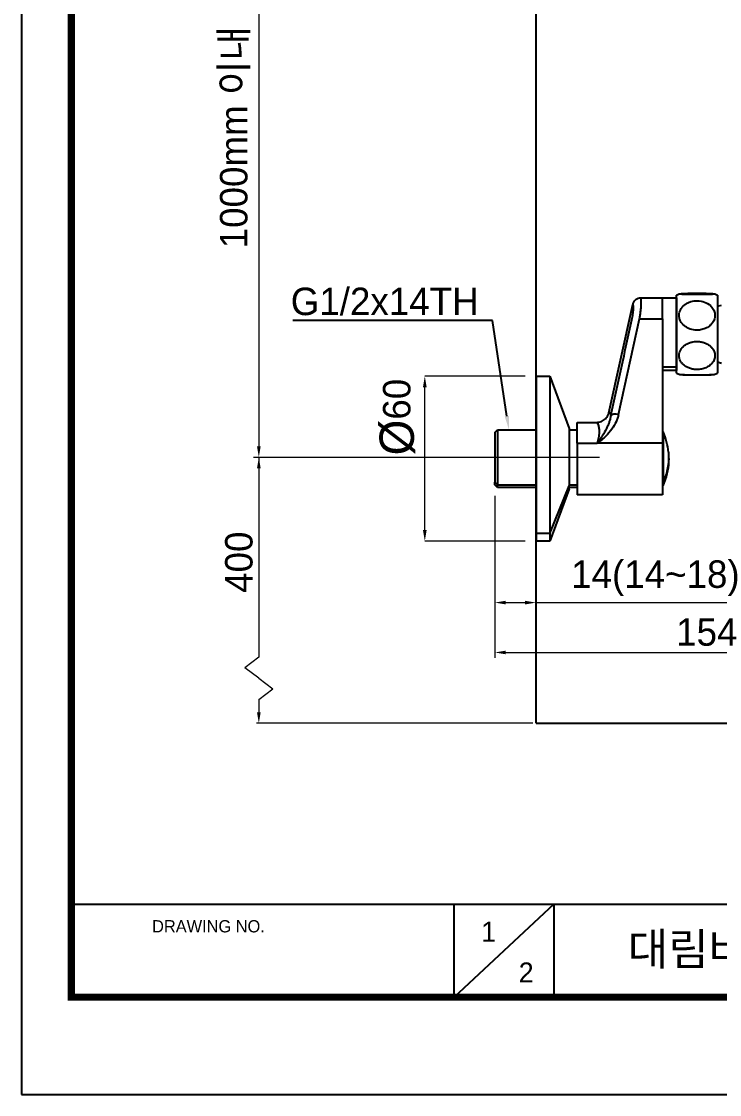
# Model space of a CAD drawing. Extents: x 0 to 1128, y 0 to 827.
# Drawn here: x 0 to 254.1, y 0 to 390.4 of the extents above; entities that cross this region are included whole.
import ezdxf
from ezdxf import colors
from ezdxf.entities.mleader import LeaderData, LeaderLine
from ezdxf.math import Vec2, Vec3

# ---------------------------------------------------------------- set-up
doc = ezdxf.new("R2010")
doc.units = 0
doc.header["$LTSCALE"] = 3
doc.header["$MEASUREMENT"] = 0
doc.header["$PDMODE"] = 3
doc.header["$PDSIZE"] = -10
doc.linetypes.add('CENTER', pattern=[50.8, 31.75, -6.35, 6.35, -6.35])
doc.linetypes.add('CENTER2', pattern=[28.575, 19.05, -3.175, 3.175, -3.175])
doc.layers.get('0').update_dxf_attribs({"linetype": 'CONTINUOUS'})
doc.layers.get('DEFPOINTS').update_dxf_attribs({"linetype": 'CONTINUOUS'})
doc.layers.add('1', color=7, linetype='CONTINUOUS')
doc.layers.add('Cneter', color=1, linetype='CENTER2', lineweight=13)
doc.styles.add('Daelim Dimension', font='')
doc.styles.get("Standard").update_dxf_attribs({"font": ''})
doc.styles.get('Daelim Dimension').set_extended_font_data('나눔고딕')
doc.styles.get('Standard').set_extended_font_data('나눔고딕')
doc.dimstyles.new('DEFAULT', dxfattribs={"dimscale": 2, "dimtxt": 2, "dimasz": 2, "dimexe": 0, "dimexo": 2, "dimgap": 1, "dimtad": 1, "dimdec": 1, "dimzin": 9, "dimdsep": 46, "dimtxsty": 'Daelim Dimension', "dimcen": 0.5, "dimclrd": 252, "dimclre": 252, "dimclrt": 3, "dimadec": 1, "dimazin": 0, "dimtfac": 1, "dimtdec": 1, "dimtix": 1, "dimtmove": 0, "dimatfit": 3, "dimfxl": 1, "dimtolj": 1, "dimtzin": 1, "dimlwd": 9, "dimlwe": 9, "dimarcsym": 0})

# ---------------------------------------------------------------- blocks, each defined once
blk = doc.blocks.new('*D1')
at = {"color": 5, "lineweight": 9, "ltscale": 0.5, "transparency": 16777216}
for p, q in [((172.29, 217.84), (172.29, 158.82)), ((326.59, 184.45), (326.59, 158.82)), ((176.29, 160.82), (322.59, 160.82))]:
    blk.add_line(p, q, dxfattribs=at)
at = {"color": 5, "ltscale": 0.5, "transparency": 16777216}
for points in [[(176.29, 161.49), (176.29, 160.15), (172.29, 160.82)], [(322.59, 161.49), (322.59, 160.15), (326.59, 160.82)]]:
    blk.add_solid(points, dxfattribs=at)
at = {"layer": 'DEFPOINTS', "color": 0, "ltscale": 0.5, "transparency": 16777216}
for p in [(172.29, 221.84), (326.59, 188.45), (326.59, 160.82)]:
    blk.add_point(p, dxfattribs=at)
at = {"color": 7, "ltscale": 0.5, "transparency": 16777216, "insert": (249.44, 168.21), "char_height": 10, "attachment_point": 5, "style": 'Daelim Dimension'}
blk.add_mtext('\\A1;154', dxfattribs=at)
blk = doc.blocks.new('*D2')
at = {"color": 5, "lineweight": 9, "ltscale": 0.5, "transparency": 16777216}
for p, q in [((187.29, 198.74), (187.29, 178.97)), ((172.29, 190.93), (172.29, 178.97)), ((176.29, 178.97), (183.29, 178.97)), ((187.29, 178.97), (266.9, 178.97))]:
    blk.add_line(p, q, dxfattribs=at)
at = {"color": 5, "ltscale": 0.5, "transparency": 16777216}
for points in [[(176.29, 179.63), (176.29, 178.3), (172.29, 178.97)], [(183.29, 179.63), (183.29, 178.3), (187.29, 178.97)]]:
    blk.add_solid(points, dxfattribs=at)
at = {"layer": 'DEFPOINTS', "color": 0, "ltscale": 0.5, "transparency": 16777216}
for p in [(187.29, 202.74), (172.29, 194.93), (172.29, 178.97)]:
    blk.add_point(p, dxfattribs=at)
at = {"color": 7, "ltscale": 0.5, "transparency": 16777216, "insert": (230.74, 187.82), "char_height": 10, "attachment_point": 5, "style": 'Daelim Dimension'}
blk.add_mtext('\\A1;14(14~18)', dxfattribs=at)
blk = doc.blocks.new('*D0')
at = {"color": 5, "lineweight": 9, "ltscale": 0.5, "transparency": 16777216}
for p, q in [((175.47, 464.76), (84.4, 464.76)), ((86.4, 460.76), (86.4, 235.78)), ((160.67, 231.78), (84.4, 231.78))]:
    blk.add_line(p, q, dxfattribs=at)
at = {"color": 5, "ltscale": 0.5, "transparency": 16777216}
for points in [[(85.73, 460.76), (87.07, 460.76), (86.4, 464.76)], [(85.73, 235.78), (87.07, 235.78), (86.4, 231.78)]]:
    blk.add_solid(points, dxfattribs=at)
at = {"layer": 'DEFPOINTS', "color": 0, "ltscale": 0.5, "transparency": 16777216}
for p in [(179.47, 464.76), (86.4, 231.78), (164.67, 231.78)]:
    blk.add_point(p, dxfattribs=at)
at = {"color": 7, "ltscale": 0.5, "transparency": 16777216, "insert": (77.8, 348.27), "char_height": 10, "attachment_point": 5, "rotation": 90, "style": 'Daelim Dimension'}
blk.add_mtext('\\A1;1000mm 이내', dxfattribs=at)
blk = doc.blocks.new('*D9')
at = {"color": 5, "lineweight": 9, "ltscale": 0.5, "transparency": 16777216}
for p, q in [((183.29, 261.34), (146.81, 261.34)), ((146.81, 205.34), (146.81, 257.34)), ((183.29, 201.34), (146.81, 201.34))]:
    blk.add_line(p, q, dxfattribs=at)
at = {"color": 5, "ltscale": 0.5, "transparency": 16777216}
for points in [[(146.14, 257.34), (147.47, 257.34), (146.81, 261.34)], [(146.14, 205.34), (147.47, 205.34), (146.81, 201.34)]]:
    blk.add_solid(points, dxfattribs=at)
at = {"layer": 'DEFPOINTS', "color": 0, "ltscale": 0.5, "transparency": 16777216}
for p in [(146.81, 261.34), (187.29, 261.34), (187.29, 201.34)]:
    blk.add_point(p, dxfattribs=at)
at = {"color": 7, "ltscale": 0.5, "transparency": 16777216, "insert": (136.82, 246.46), "char_height": 10, "attachment_point": 5, "rotation": 90, "style": 'Daelim Dimension'}
blk.add_mtext('\\A1;{\\H1.25x;\\C256;Ø}60', dxfattribs=at)

msp = doc.modelspace()

# ---------------------------------------------------------------- linework, layer by layer
at = {"ltscale": 0.5}
for p, q in [((187.29, 135.09), (187.29, 697.99)), ((238.39, 289.85), (238.39, 263.45)), ((187.29, 135.09), (881.65, 135.09))]:
    msp.add_line(p, q, dxfattribs=at)
at = {"color": 7, "linetype": 'Continuous'}
for p, q in [((238.39, 290.85), (239.39, 291.27)), ((238.39, 262.45), (238.39, 290.85)), ((252.38, 291.27), (253.39, 290.85)), ((253.39, 290.85), (253.39, 262.45)), ((253.39, 286.76), (254.79, 287.2)), ((253.39, 266.55), (254.79, 266.1)), ((238.39, 262.45), (239.39, 262.04)), ((252.38, 262.04), (253.39, 262.45))]:
    msp.add_line(p, q, dxfattribs=at)
at = {"color": 5, "lineweight": 9, "ltscale": 0.5}
for p, q in [((164.67, 231.78), (85.4, 231.78)), ((86.4, 231.78), (86.4, 159.12)), ((86.4, 159.12), (81.29, 155.28)), ((86.4, 151.44), (81.29, 155.28)), ((86.4, 151.44), (91.51, 147.61)), ((86.4, 143.77), (91.51, 147.61)), ((86.4, 143.77), (86.4, 139.09)), ((186.09, 135.09), (85.53, 135.09))]:
    msp.add_line(p, q, dxfattribs=at)
at = {"color": 5}
msp.add_line((18.14, 69.28), (926.74, 69.28), dxfattribs=at)
at = {"color": 5, "ltscale": 40}
for p, q in [((157.42, 69.28), (157.42, 35.27)), ((157.42, 69.28), (157.42, 35.27)), ((193.81, 69.28), (157.42, 35.27)), ((193.81, 69.28), (157.42, 35.27)), ((193.81, 69.28), (193.81, 35.27)), ((193.81, 69.28), (193.81, 35.27))]:
    msp.add_line(p, q, dxfattribs=at)
at = {"ltscale": 0.5}
msp.add_lwpolyline([(0, 0), (1128.4, 0), (1128.4, 826.8), (0, 826.8)], close=True, dxfattribs=at)
at = {"color": 5, "linetype": 'ByBlock', "lineweight": 200, "const_width": 2.6}
msp.add_lwpolyline([(18.14, 35.4), (1110.14, 35.4), (1110.14, 807.6), (18.14, 807.6)], close=True, dxfattribs=at)
at = {"color": 7, "linetype": 'Continuous'}
for start, end in [(249.2895, 249.3339), (290.665, 290.7085)]:
    msp.add_arc((245.89, 279.23), 18.38, start, end, dxfattribs=at)
for points, knots in [([(239.35, 291.24), (239.35, 291.25), (239.37, 291.26), (239.38, 291.26), (239.39, 291.27)], [0, 0, 0, 0, 0.364091, 1, 1, 1, 1]), ([(252.42, 291.24), (252.42, 291.24), (252.4, 291.23), (252.38, 291.22), (252.33, 291.2), (252.24, 291.19), (252.09, 291.17), (251.86, 291.14), (251.57, 291.12), (251.23, 291.1), (250.83, 291.08), (250.4, 291.07), (249.92, 291.05), (249.22, 291.03), (248.28, 291.02), (247.1, 291), (245.89, 291), (244.67, 291), (243.49, 291.02), (242.56, 291.03), (241.85, 291.05), (241.38, 291.07), (240.94, 291.08), (240.55, 291.1), (240.2, 291.12), (239.91, 291.14), (239.68, 291.17), (239.53, 291.19), (239.44, 291.2), (239.39, 291.22), (239.37, 291.23), (239.35, 291.24), (239.35, 291.24)], [0, 0, 0, 0, 0.001222, 0.003407, 0.00679, 0.011469, 0.024589, 0.042395, 0.064615, 0.090933, 0.121015, 0.15456, 0.191203, 0.230526, 0.315482, 0.406258, 0.499972, 0.593677, 0.684456, 0.769436, 0.808775, 0.845426, 0.878972, 0.909042, 0.935341, 0.957545, 0.975352, 0.988494, 0.993185, 0.996577, 0.99877, 1, 1, 1, 1]), ([(239.39, 291.27), (239.42, 291.28), (239.5, 291.29), (239.65, 291.31), (239.85, 291.33), (240.11, 291.36), (240.42, 291.37), (240.91, 291.4), (241.63, 291.43), (242.58, 291.45), (243.63, 291.47), (244.74, 291.48), (245.88, 291.49), (247.03, 291.48), (248.14, 291.47), (249.19, 291.45), (250.14, 291.43), (250.86, 291.4), (251.35, 291.37), (251.66, 291.36), (251.92, 291.33), (252.12, 291.31), (252.27, 291.29), (252.35, 291.28), (252.38, 291.27)], [0, 0, 0, 0, 0.007239, 0.019016, 0.035016, 0.054998, 0.078719, 0.105888, 0.169534, 0.243494, 0.324921, 0.411218, 0.499979, 0.588732, 0.67503, 0.756478, 0.830464, 0.89411, 0.921265, 0.944967, 0.964937, 0.980942, 0.992742, 1, 1, 1, 1]), ([(239.4, 291.27), (239.4, 291.27), (239.41, 291.28), (239.42, 291.28), (239.43, 291.28)], [0, 0, 0, 0, 0.227083, 1, 1, 1, 1]), ([(239.43, 291.28), (239.47, 291.29), (239.57, 291.31), (239.74, 291.34), (239.96, 291.36), (240.35, 291.39), (240.94, 291.43), (241.75, 291.46), (242.68, 291.49), (243.7, 291.51), (244.78, 291.52), (245.88, 291.53), (246.99, 291.52), (248.06, 291.51), (249.08, 291.49), (250.01, 291.46), (250.83, 291.43), (251.41, 291.39), (251.8, 291.36), (252.03, 291.34), (252.2, 291.31), (252.3, 291.29), (252.34, 291.28)], [0, 0, 0, 0, 0.00954, 0.023161, 0.040599, 0.061664, 0.113676, 0.177261, 0.250128, 0.329706, 0.413679, 0.49988, 0.586078, 0.670061, 0.749673, 0.822589, 0.88621, 0.938231, 0.959299, 0.976755, 0.990413, 1, 1, 1, 1]), ([(252.34, 291.28), (252.34, 291.28), (252.35, 291.28), (252.36, 291.27), (252.37, 291.27)], [0, 0, 0, 0, 0.273551, 1, 1, 1, 1]), ([(252.38, 291.27), (252.39, 291.26), (252.41, 291.26), (252.42, 291.25), (252.42, 291.24)], [0, 0, 0, 0, 0.635325, 1, 1, 1, 1]), ([(245.84, 278.09), (245.02, 278.1), (243.78, 278.3), (242.28, 278.94), (241.28, 279.6), (240.45, 280.42), (239.81, 281.38), (239.42, 282.43), (239.31, 283.54), (239.47, 284.65), (239.91, 285.69), (240.58, 286.62), (241.45, 287.41), (242.48, 288.04), (244, 288.64), (245.24, 288.81), (246.06, 288.79)], [0, 0, 0, 0, 0.131107, 0.195761, 0.259185, 0.321143, 0.381598, 0.440798, 0.499304, 0.557883, 0.617278, 0.677997, 0.74023, 0.803898, 0.868739, 1, 1, 1, 1]), ([(250.74, 287.02), (250.94, 286.83), (251.33, 286.42), (251.8, 285.74), (252.15, 285.01), (252.37, 284.23), (252.44, 283.43), (252.36, 282.63), (252.14, 281.85), (251.79, 281.11), (251.31, 280.44), (250.52, 279.62), (249.55, 278.98), (248.47, 278.53), (247.62, 278.27), (246.74, 278.12), (246.14, 278.09), (245.84, 278.09)], [0, 0, 0, 0, 0.062506, 0.12392, 0.184349, 0.244019, 0.303278, 0.362546, 0.42223, 0.482676, 0.544135, 0.606715, 0.734789, 0.800306, 0.866487, 0.93313, 1, 1, 1, 1]), ([(246.06, 288.79), (246.92, 288.77), (248.62, 288.46), (250.12, 287.58), (250.74, 287.02)], [0, 0, 0, 0, 0.50782, 1, 1, 1, 1]), ([(240.97, 265.5), (240.68, 265.76), (240.17, 266.31), (239.62, 267.29), (239.34, 268.35), (239.35, 269.44), (239.66, 270.49), (240.23, 271.46), (241.02, 272.31), (241.99, 272.99), (243.11, 273.51), (244.71, 273.95), (246.42, 274.02), (248.06, 273.7), (249.23, 273.27), (250.28, 272.67), (250.88, 272.15), (251.15, 271.87)], [0, 0, 0, 0, 0.06097, 0.119911, 0.177358, 0.234257, 0.291788, 0.350858, 0.411967, 0.475215, 0.540287, 0.606704, 0.740855, 0.807738, 0.873553, 0.937768, 1, 1, 1, 1]), ([(251.15, 271.87), (251.5, 271.5), (252.08, 270.67), (252.49, 269.22), (252.35, 267.72), (251.67, 266.35), (250.57, 265.21), (249.4, 264.51), (248.37, 264.12), (247.27, 263.83), (246.41, 263.75), (245.84, 263.75)], [0, 0, 0, 0, 0.121511, 0.238456, 0.354374, 0.473418, 0.598009, 0.728261, 0.795263, 0.8631, 1, 1, 1, 1]), ([(245.84, 263.75), (245.39, 263.75), (244.49, 263.83), (243.19, 264.17), (241.99, 264.71), (241.28, 265.22), (240.97, 265.5)], [0, 0, 0, 0, 0.256671, 0.5105, 0.758969, 1, 1, 1, 1]), ([(239.39, 262.04), (239.42, 262.03), (239.5, 262.01), (239.65, 261.99), (239.85, 261.97), (240.11, 261.95), (240.42, 261.93), (240.91, 261.91), (241.63, 261.88), (242.58, 261.86), (243.63, 261.84), (244.74, 261.83), (245.88, 261.82), (247.03, 261.83), (248.14, 261.84), (249.19, 261.86), (250.14, 261.88), (250.86, 261.91), (251.35, 261.93), (251.66, 261.95), (251.92, 261.97), (252.12, 261.99), (252.27, 262.01), (252.35, 262.03), (252.38, 262.04)], [0, 0, 0, 0, 0.007239, 0.019016, 0.035016, 0.054998, 0.078719, 0.105888, 0.169534, 0.243494, 0.324921, 0.411218, 0.499979, 0.588732, 0.67503, 0.756478, 0.830464, 0.89411, 0.921265, 0.944967, 0.964937, 0.980942, 0.992742, 1, 1, 1, 1]), ([(239.4, 262.04), (239.4, 262.04), (239.41, 262.03), (239.42, 262.03), (239.43, 262.03)], [0, 0, 0, 0, 0.227083, 1, 1, 1, 1]), ([(239.43, 262.03), (239.47, 262.02), (239.57, 262), (239.74, 261.97), (239.96, 261.95), (240.35, 261.92), (240.94, 261.88), (241.75, 261.85), (242.68, 261.82), (243.7, 261.8), (244.78, 261.78), (245.88, 261.78), (246.99, 261.78), (248.06, 261.8), (249.08, 261.82), (250.01, 261.85), (250.83, 261.88), (251.41, 261.92), (251.8, 261.95), (252.03, 261.97), (252.2, 262), (252.3, 262.02), (252.34, 262.03)], [0, 0, 0, 0, 0.00954, 0.023161, 0.040599, 0.061664, 0.113676, 0.177261, 0.250128, 0.329706, 0.413679, 0.49988, 0.586078, 0.670061, 0.749673, 0.822589, 0.88621, 0.938231, 0.959299, 0.976755, 0.990413, 1, 1, 1, 1]), ([(252.34, 262.03), (252.34, 262.03), (252.35, 262.03), (252.36, 262.03), (252.37, 262.04)], [0, 0, 0, 0, 0.273551, 1, 1, 1, 1])]:
    msp.add_open_spline(points, degree=3, knots=knots, dxfattribs=at)
at = {"color": 5, "ltscale": 0.5}
for points in [[(85.73, 227.78), (87.07, 227.78), (86.4, 231.78)], [(85.73, 139.09), (87.07, 139.09), (86.4, 135.09)]]:
    msp.add_solid(points, dxfattribs=at)
at = {"layer": '1', "color": 7, "linetype": 'Continuous'}
for p, q in [((225.48, 289.85), (233.29, 289.85)), ((233.29, 289.85), (238.39, 289.85)), ((233.29, 282.23), (233.29, 289.85)), ((213.8, 247.97), (222.49, 287.36)), ((217.31, 247.4), (224.99, 282.23)), ((224.99, 282.23), (233.29, 282.23)), ((233.29, 282.23), (233.29, 236.92)), ((233.29, 264.69), (238.39, 264.69)), ((238.39, 263.45), (233.29, 263.45)), ((187.29, 261.34), (192.29, 261.34)), ((187.29, 261.34), (187.29, 204.15)), ((192.29, 261.34), (199.29, 242.29)), ((192.29, 261.34), (192.29, 204.15)), ((199.29, 242.29), (199.29, 221.41)), ((202.29, 244.54), (209.23, 244.54)), ((202.29, 236.92), (202.29, 244.54)), ((172.29, 240.84), (173.29, 241.84)), ((172.29, 240.84), (172.29, 222.73)), ((173.29, 241.84), (187.29, 241.84)), ((173.29, 241.84), (173.29, 221.82)), ((199.29, 241.84), (202.29, 241.84)), ((233.29, 241.09), (233.61, 241.09)), ((233.61, 241.09), (233.61, 222.5)), ((202.29, 236.92), (209.53, 236.92)), ((202.29, 236.92), (202.29, 218.14)), ((233.29, 236.92), (209.53, 236.92)), ((233.29, 236.92), (233.29, 218.14)), ((173.29, 221.82), (172.29, 222.73)), ((172.29, 221.84), (172.29, 222.73)), ((173.29, 220.84), (172.29, 221.84)), ((173.29, 221.82), (187.29, 221.82)), ((173.29, 220.84), (173.29, 221.82)), ((187.29, 220.84), (173.29, 220.84)), ((192.29, 204.15), (199.29, 221.41)), ((199.29, 220.39), (192.29, 201.34)), ((199.29, 221.82), (202.29, 221.82)), ((199.29, 220.39), (199.29, 221.41)), ((202.29, 220.84), (199.29, 220.84)), ((233.61, 222.5), (233.29, 222.5)), ((233.61, 221.59), (233.29, 221.59)), ((233.61, 222.5), (233.61, 221.59)), ((233.29, 218.14), (202.29, 218.14)), ((192.29, 204.15), (187.29, 204.15)), ((187.29, 204.15), (187.29, 201.34)), ((192.29, 204.15), (192.29, 201.34)), ((192.29, 201.34), (187.29, 201.34))]:
    msp.add_line(p, q, dxfattribs=at)
for start, end in [(5.4312, 22.9545), (337.0455, 354.5688)]:
    msp.add_arc((210.59, 231.34), 25, start, end, dxfattribs=at)
at = {"layer": '1', "color": 7, "linetype": 'Continuous', "extrusion": (0, 0, -1)}
for centre, major_axis, start_param, end_param in [((210.59, 231.76), (-24.98, 0), 3.055649, 3.515313), ((210.59, 230.92), (-24.98, 0), 3.12293, 3.515313), ((210.59, 231.34), (-25, 0), 3.516296, 3.542224)]:
    msp.add_ellipse(centre, major_axis=major_axis, ratio=0.906308, start_param=start_param, end_param=end_param, dxfattribs=at)
at = {"layer": '1', "color": 7, "linetype": 'Continuous'}
for points, knots in [([(222.48, 287.31), (222.56, 287.66), (222.8, 288.33), (223.5, 289.19), (224.46, 289.73), (225.13, 289.85), (225.48, 289.85)], [0, 0, 0, 0, 0.240032, 0.495589, 0.753401, 1, 1, 1, 1]), ([(224.99, 282.23), (225.07, 282.73), (225.24, 283.74), (225.41, 285.12), (225.55, 286.54), (225.62, 287.94), (225.61, 289.35), (225.54, 289.81), (225.49, 289.85)], [0, 0, 0, 0, 0.116819, 0.234129, 0.35206, 0.517719, 0.705385, 1, 1, 1, 1]), ([(222.19, 281.86), (222.27, 282.22), (222.42, 282.95), (222.59, 283.96), (222.71, 285), (222.78, 286.07), (222.75, 286.97), (222.66, 287.51), (222.57, 287.59), (222.53, 287.49), (222.52, 287.45)], [0, 0, 0, 0, 0.093246, 0.188552, 0.286099, 0.423155, 0.590416, 0.754001, 0.923872, 1, 1, 1, 1]), ([(209.23, 244.54), (209.91, 244.56), (211.12, 244.79), (212.64, 245.79), (213.52, 247.05), (213.77, 247.74), (213.82, 248.07)], [0, 0, 0, 0, 0.272103, 0.536184, 0.778987, 1, 1, 1, 1]), ([(217.31, 247.4), (217.19, 246.95), (216.96, 246.06), (216.24, 244.25), (214.92, 241.97), (213.05, 239.81), (211.18, 238.14), (210.1, 237.33), (209.53, 236.92)], [0, 0, 0, 0, 0.109029, 0.212424, 0.446353, 0.704346, 0.846681, 1, 1, 1, 1]), ([(214.51, 247.03), (214.44, 246.67), (214.31, 245.92), (213.97, 244.78), (213.52, 243.57), (212.72, 241.82), (211.7, 240.05), (210.51, 238.25), (209.86, 237.37), (209.53, 236.92)], [0, 0, 0, 0, 0.105011, 0.216955, 0.335603, 0.463508, 0.736269, 0.866043, 1, 1, 1, 1]), ([(213.8, 247.93), (213.84, 248.15), (213.96, 248.39), (214.17, 248.16), (214.37, 247.67), (214.46, 247.27), (214.51, 247.03)], [0, 0, 0, 0, 0.307776, 0.645158, 0.789322, 1, 1, 1, 1]), ([(209.23, 244.54), (209.33, 244.54), (209.56, 244.39), (209.95, 243.68), (210.22, 242.45), (210.29, 240.84), (210.1, 239.01), (209.72, 237.61), (209.53, 236.92)], [0, 0, 0, 0, 0.150951, 0.334189, 0.520531, 0.677413, 0.839367, 1, 1, 1, 1])]:
    msp.add_open_spline(points, degree=3, knots=knots, dxfattribs=at)
for points in [[(214.51, 247.03), (217.07, 258.64), (219.63, 270.25), (222.19, 281.86)], [(217.31, 247.4), (216.07, 247.63), (214.89, 247.47), (214.51, 247.03)], [(233.84, 223.5), (233.84, 223.44), (233.85, 223.34), (233.85, 223.19), (233.85, 223.09), (233.85, 223.05)], [(233.85, 223.05), (233.85, 223), (233.85, 222.91), (233.85, 222.77), (233.84, 222.69), (233.84, 222.65)]]:
    msp.add_open_spline(points, degree=3, dxfattribs=at)
at = {"layer": 'Cneter', "linetype": 'CENTER', "ltscale": 0.5}
msp.add_line((210.35, 231.78), (164.67, 231.78), dxfattribs=at)

# ---------------------------------------------------------------- texts
at = {"color": 5, "ltscale": 40, "style": 'Daelim Dimension'}
msp.add_text('DRAWING NO.', height=4.453, dxfattribs=at).set_placement((47.56, 58.99))
at = {"color": 7, "ltscale": 0.5, "insert": (79.18, 193.66), "char_height": 10, "attachment_point": 5, "rotation": 90, "style": 'Daelim Dimension'}
msp.add_mtext('\\A1;400', dxfattribs=at)
at = {"char_height": 7.29, "width": 10.17, "attachment_point": 1, "style": 'Daelim Dimension'}
for s, insert in [('1', (167.32, 62.9)), ('2', (180.99, 48.05))]:
    msp.add_mtext(s, dxfattribs=dict(at, insert=insert))
at = {"color": 2, "insert": (220.72, 58.8), "char_height": 11.7115, "width": 518.4179, "attachment_point": 1, "style": 'Daelim Dimension'}
msp.add_mtext('{\\fPretendard Variable SemiBold|b0|i0|c129|p2;대림바스(주)} Single lever_Rico_샤워욕조수전_DL-B2713', dxfattribs=at)

# ---------------------------------------------------------------- dimensions: what is measured, and where the dimension line sits
at = {"color": 5, "ltscale": 0.5}
for base, p1, p2, text, override, picture, middle in [((86.4, 231.78), (179.47, 464.76), (164.67, 231.78), '1000mm 이내', {"dimtxt": 5, "dimexe": 1, "dimdec": 0, "dimclrd": 5, "dimclre": 5, "dimclrt": 7}, '*D0', (86.4, 348.27)), ((146.81, 261.34), (187.29, 201.34), (187.29, 261.34), '{\\H1.25x;\\C256;Ø}<>', {"dimtxt": 5, "dimclrd": 5, "dimclre": 5, "dimclrt": 7}, '*D9', (146.81, 246.46))]:
    dim = msp.add_linear_dim(base=base, p1=p1, p2=p2, angle=90, text=text, dimstyle='DEFAULT', override=override, dxfattribs=at)
    dim.commit()
    dim.dimension.update_dxf_attribs({"geometry": picture, "text_midpoint": middle, "dimtype": 160})
dim = msp.add_linear_dim(base=(326.59, 160.82), p1=(172.29, 221.84), p2=(326.59, 188.45), dimstyle='DEFAULT', override={"dimtxt": 5, "dimexe": 1, "dimdec": 0, "dimclrd": 5, "dimclre": 5, "dimclrt": 7}, dxfattribs=at)
dim.commit()
dim.dimension.update_dxf_attribs({"geometry": '*D1', "text_midpoint": (249.44, 168.21)})
dim = msp.add_linear_dim(base=(172.29, 178.97), p1=(187.29, 202.74), p2=(172.29, 194.93), text='14(14~18)', dimstyle='DEFAULT', override={"dimtxt": 5, "dimclrd": 5, "dimclre": 5, "dimclrt": 7}, dxfattribs=at)
dim.commit()
dim.dimension.update_dxf_attribs({"geometry": '*D2', "text_midpoint": (230.74, 178.97), "dimtype": 160})

# ---------------------------------------------------------------- leaders
at = {"ltscale": 0.5}
ml = msp.add_multileader_mtext('Standard', dxfattribs=at)
ml.set_content('G1/2x14TH', color=256)
ml.set_leader_properties(color=5)
ml.build(insert=Vec2(0, 0))
ml.multileader.update_dxf_attribs({"text_left_attachment_type": 6, "text_right_attachment_type": 6, "dogleg_length": 1, "arrow_head_size": 5})
ctx = ml.context
ctx.base_point, ctx.char_height, ctx.arrow_head_size, ctx.landing_gap_size, ctx.plane_origin = Vec3(93.99, 281.55), 10, 5, 1, Vec3(46.16, 238.52)
ctx.left_attachment, ctx.right_attachment, ctx.text_align_type = 6, 6, 1
notes = []
notes.append((ctx, [(1, (1, 1, 0), (171.4, 281.55), (-1, 0), 1, [(0, [(177.45, 241.84)], 0, [])])]))
ctx.mtext.insert, ctx.mtext.alignment, ctx.mtext.flow_direction = Vec3(132.2, 293.55), 2, 5
for ctx, leaders in notes:
    for number, flags, end, landing, length, lines in leaders:
        leader = LeaderData()
        leader.index, (leader.has_last_leader_line, leader.has_dogleg_vector, leader.attachment_direction) = number, flags
        leader.last_leader_point, leader.dogleg_vector, leader.dogleg_length = Vec3(end), Vec3(landing), length
        for number, points, colour, breaks in lines:
            line = LeaderLine()
            line.index, line.vertices, line.color, line.breaks = number, Vec3.list(points), colors.encode_raw_color(colour), breaks
            leader.lines.append(line)
        ctx.leaders.append(leader)

doc.saveas('drawing.dxf')
